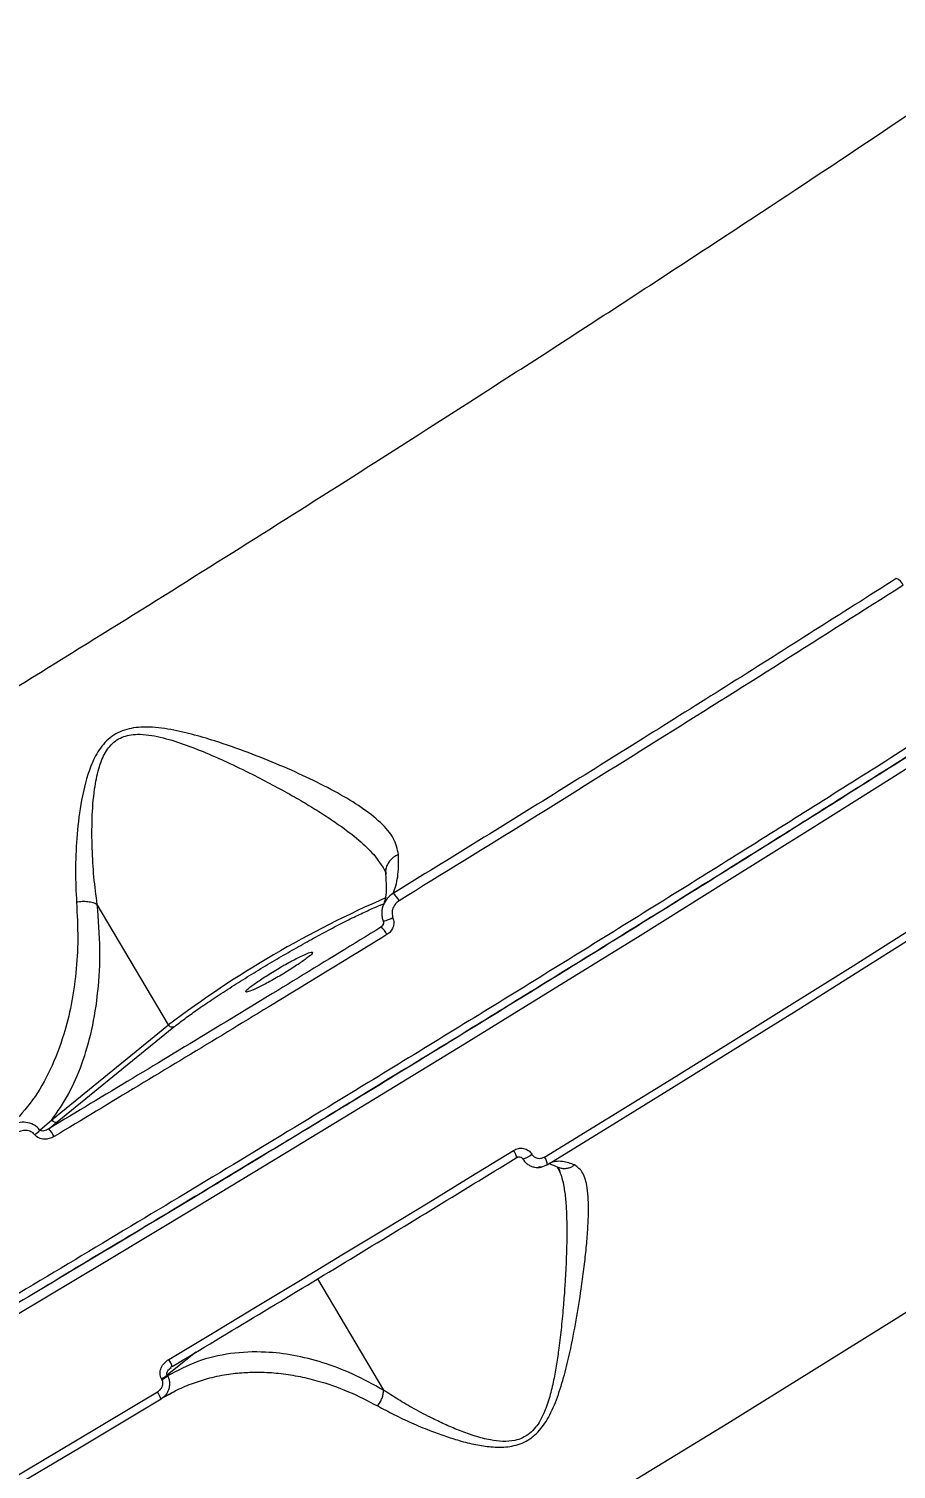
# Model space of a CAD drawing. Header units: millimetres. Extents: x -7083 to 7374, y -8368 to 7509.
# Drawn here: x 2480.2 to 2580.4, y -833.8 to -667.5 of the extents above; entities that cross this region are included whole.
import ezdxf

# ---------------------------------------------------------------- set-up
doc = ezdxf.new("R2010")
doc.units = ezdxf.units.MM
for name, color, linetype in [('DIKOM_ОБЪЕКТ', 7, 'Continuous'), ('DIKOM_РАЗМЕР_ЗОНА', 7, 'Continuous'), ('DIKOM_РАЗМЕР_ОБЪЕКТА', 7, 'Continuous')]:
    doc.layers.add(name, color=color, linetype=linetype)
doc.styles.add('style1', font='arial.ttf', dxfattribs={"width": 0.8})
doc.dimstyles.new('1-50', dxfattribs={"dimtxt": 300, "dimasz": 200, "dimexe": 100, "dimexo": 0, "dimgap": 100, "dimtad": 1, "dimtxsty": 'style1', "dimcen": 200, "dimclrd": 7, "dimclre": 7, "dimclrt": 7, "dimadec": 1, "dimazin": 2, "dimtfac": 1, "dimtmove": 0, "dimatfit": 2, "dimfxl": 0, "dimlwd": 25, "dimlwe": 18, "dimarcsym": 0})

# ---------------------------------------------------------------- blocks, each defined once
blk = doc.blocks.new('*D10')
at = {"layer": 'Defpoints', "color": 0, "transparency": 16777216}
for p in [(4593.55, 648.92), (-5583.43, 647.96), (4593.55, -5902.54)]:
    blk.add_point(p, dxfattribs=at)
at = {"layer": 'DIKOM_РАЗМЕР_ОБЪЕКТА', "color": 7, "lineweight": 18, "transparency": 16777216}
for p, q in [((4593.55, 648.92), (4593.55, -6002.54)), ((-5583.43, 647.96), (-5583.43, -6002.54))]:
    blk.add_line(p, q, dxfattribs=at)
at = {"layer": 'DIKOM_РАЗМЕР_ОБЪЕКТА', "color": 7, "lineweight": 25, "transparency": 16777216}
blk.add_line((-5383.43, -5902.54), (4393.55, -5902.54), dxfattribs=at)
at = {"layer": 'DIKOM_РАЗМЕР_ОБЪЕКТА', "color": 7, "transparency": 16777216}
for points in [[(-5383.43, -5869.2), (-5383.43, -5935.87), (-5583.43, -5902.54)], [(4393.55, -5869.2), (4393.55, -5935.87), (4593.55, -5902.54)]]:
    blk.add_solid(points, dxfattribs=at)
at = {"layer": 'DIKOM_РАЗМЕР_ОБЪЕКТА', "color": 7, "transparency": 16777216, "insert": (-226.13, -5649.37), "char_height": 300, "attachment_point": 5, "style": 'style1'}
blk.add_mtext('10150', dxfattribs=at)
blk = doc.blocks.new('*D11')
at = {"layer": 'Defpoints', "color": 0, "transparency": 16777216}
for p in [(-321.71, 5509.06), (-348.71, -4811.52), (5568.58, -4811.52)]:
    blk.add_point(p, dxfattribs=at)
at = {"layer": 'DIKOM_РАЗМЕР_ОБЪЕКТА', "color": 7, "lineweight": 18, "transparency": 16777216}
for p, q in [((-321.71, 5509.06), (5668.58, 5509.06)), ((-348.71, -4811.52), (5668.58, -4811.52))]:
    blk.add_line(p, q, dxfattribs=at)
at = {"layer": 'DIKOM_РАЗМЕР_ОБЪЕКТА', "color": 7, "lineweight": 25, "transparency": 16777216}
blk.add_line((5568.58, 5309.06), (5568.58, -4611.52), dxfattribs=at)
at = {"layer": 'DIKOM_РАЗМЕР_ОБЪЕКТА', "color": 7, "transparency": 16777216}
for points in [[(5535.25, 5309.06), (5601.91, 5309.06), (5568.58, 5509.06)], [(5535.25, -4611.52), (5601.91, -4611.52), (5568.58, -4811.52)]]:
    blk.add_solid(points, dxfattribs=at)
at = {"layer": 'DIKOM_РАЗМЕР_ОБЪЕКТА', "color": 7, "transparency": 16777216, "insert": (5315.31, 775.23), "char_height": 300, "attachment_point": 5, "rotation": 90, "style": 'style1'}
blk.add_mtext('10300', dxfattribs=at)
blk = doc.blocks.new('*D12')
at = {"layer": 'Defpoints', "color": 0, "transparency": 16777216}
for p in [(-621.71, 7509.06), (-373.6, -6811.53), (7273.89, -6811.53)]:
    blk.add_point(p, dxfattribs=at)
at = {"layer": 'DIKOM_РАЗМЕР_ЗОНА', "color": 7, "lineweight": 18, "transparency": 16777216}
for p, q in [((-621.71, 7509.06), (7373.89, 7509.06)), ((-373.6, -6811.53), (7373.89, -6811.53))]:
    blk.add_line(p, q, dxfattribs=at)
at = {"layer": 'DIKOM_РАЗМЕР_ЗОНА', "color": 7, "lineweight": 25, "transparency": 16777216}
blk.add_line((7273.89, 7309.06), (7273.89, -6611.53), dxfattribs=at)
at = {"layer": 'DIKOM_РАЗМЕР_ЗОНА', "color": 7, "transparency": 16777216}
for points in [[(7240.56, 7309.06), (7307.22, 7309.06), (7273.89, 7509.06)], [(7240.56, -6611.53), (7307.22, -6611.53), (7273.89, -6811.53)]]:
    blk.add_solid(points, dxfattribs=at)
at = {"layer": 'DIKOM_РАЗМЕР_ЗОНА', "color": 7, "transparency": 16777216, "insert": (7020.62, 1288.25), "char_height": 300, "attachment_point": 5, "rotation": 90, "style": 'style1'}
blk.add_mtext('14300', dxfattribs=at)
blk = doc.blocks.new('*D13')
at = {"layer": 'Defpoints', "color": 0, "transparency": 16777216}
for p in [(6593.53, 996.24), (-7083.43, 647.96), (6593.53, -8268.31)]:
    blk.add_point(p, dxfattribs=at)
at = {"layer": 'DIKOM_РАЗМЕР_ЗОНА', "color": 7, "lineweight": 18, "transparency": 16777216}
for p, q in [((6593.53, 996.24), (6593.53, -8368.31)), ((-7083.43, 647.96), (-7083.43, -8368.31))]:
    blk.add_line(p, q, dxfattribs=at)
at = {"layer": 'DIKOM_РАЗМЕР_ЗОНА', "color": 7, "lineweight": 25, "transparency": 16777216}
blk.add_line((-6883.43, -8268.31), (6393.53, -8268.31), dxfattribs=at)
at = {"layer": 'DIKOM_РАЗМЕР_ЗОНА', "color": 7, "transparency": 16777216}
for points in [[(-6883.43, -8234.97), (-6883.43, -8301.64), (-7083.43, -8268.31)], [(6393.53, -8234.97), (6393.53, -8301.64), (6593.53, -8268.31)]]:
    blk.add_solid(points, dxfattribs=at)
at = {"layer": 'DIKOM_РАЗМЕР_ЗОНА', "color": 7, "transparency": 16777216, "insert": (322.1, -8015.03), "char_height": 300, "attachment_point": 5, "style": 'style1'}
blk.add_mtext('13650', dxfattribs=at)

msp = doc.modelspace()

# ---------------------------------------------------------------- linework, layer by layer
at = {"layer": 'DIKOM_ОБЪЕКТ', "color": 7, "linetype": 'Continuous', "lineweight": 15}
for p, q in [((2520.069, -762.826), (2521.127, -764.29)), ((2556.844, -767.153), (2556.541, -767.341)), ((2496.355, -782.508), (2488.132, -768.612)), ((2538.396, -778.592), (2538.203, -778.711)), ((2482.87, -793.475), (2496.355, -782.508)), ((2483.504, -793.705), (2496.989, -782.737)), ((2481.506, -794.653), (2482.87, -793.475)), ((2482.531, -794.494), (2483.504, -793.705)), ((2537.281, -797.945), (2537.274, -797.969)), ((2537.274, -797.969), (2537.291, -797.997)), ((2538.348, -797.473), (2538.331, -797.445)), ((2540.43, -798.472), (2540.257, -798.573)), ((2513.578, -811.828), (2521.183, -824.68)), ((2499.5, -820.313), (2496.205, -822.938)), ((2496.257, -823.027), (2496.205, -822.938)), ((2496.462, -822.221), (2496.788, -821.89)), ((2496.473, -822.238), (2496.675, -822.052)), ((2495.603, -823.462), (2495.55, -823.373)), ((2495.786, -825.497), (2496.87, -824.906)), ((2521.183, -824.68), (2521.185, -824.683)), ((2495.494, -825.698), (2495.764, -825.47)), ((2495.9, -825.468), (2496.486, -825.137))]:
    msp.add_line(p, q, dxfattribs=at)
at = {"layer": 'DIKOM_ОБЪЕКТ', "color": 7, "linetype": 'Continuous', "lineweight": 15, "flags": 128}
for points in [[(2478.707, -816.03), (2489.16, -809.786), (2499.578, -803.526), (2509.954, -797.255), (2520.277, -790.978), (2530.539, -784.7), (2540.733, -778.428), (2550.848, -772.166), (2560.876, -765.919), (2570.81, -759.693), (2580.641, -753.493), (2590.359, -747.324), (2599.958, -741.192), (2609.43, -735.101), (2618.765, -729.057), (2627.957, -723.065), (2636.997, -717.129), (2645.878, -711.256), (2654.593, -705.449), (2663.134, -699.714), (2671.494, -694.055), (2679.665, -688.477), (2687.642, -682.986)], [(2539.795, -797.785), (2547.008, -793.348), (2554.182, -788.915), (2561.315, -784.489), (2568.404, -780.071), (2575.445, -775.664), (2582.437, -771.268), (2589.375, -766.887), (2596.257, -762.521)], [(2540.117, -798.654), (2547.313, -794.227), (2554.472, -789.804), (2561.589, -785.388), (2568.662, -780.98), (2575.688, -776.582), (2582.664, -772.196), (2589.587, -767.824), (2596.454, -763.468)], [(2652.686, -770.021), (2644.113, -775.669), (2635.384, -781.376), (2626.507, -787.136), (2617.492, -792.946), (2608.346, -798.798), (2599.078, -804.688), (2589.696, -810.611), (2580.209, -816.56), (2570.627, -822.531), (2560.957, -828.517), (2551.21, -834.513), (2541.393, -840.514), (2531.517, -846.513), (2521.589, -852.506), (2511.621, -858.487), (2501.62, -864.45), (2491.596, -870.39), (2481.559, -876.301), (2471.518, -882.177)], [(2522.285, -770.152), (2522.061, -770.244), (2521.839, -770.33), (2521.631, -770.408), (2521.45, -770.471), (2521.307, -770.516), (2521.209, -770.54), (2521.164, -770.542), (2521.173, -770.523)], [(2496.383, -821.133), (2501.4, -818.122), (2506.409, -815.108), (2511.408, -812.091), (2516.396, -809.072), (2521.372, -806.052), (2526.335, -803.031), (2531.284, -800.01), (2536.218, -796.989)], [(2536.532, -797.859), (2536.56, -797.84), (2536.567, -797.789), (2536.553, -797.707), (2536.52, -797.599), (2536.467, -797.467), (2536.397, -797.318), (2536.313, -797.157), (2536.218, -796.989)], [(2537.291, -797.997), (2537.294, -798), (2537.301, -798.002)], [(2419.243, -869.302), (2428.701, -863.867), (2438.178, -858.391), (2447.668, -852.878), (2457.163, -847.332), (2466.658, -841.756), (2476.146, -836.154), (2485.62, -830.53), (2495.074, -824.889)], [(2419.831, -870.013), (2429.268, -864.591), (2438.724, -859.127), (2448.193, -853.626), (2457.667, -848.092), (2467.141, -842.528), (2476.608, -836.939), (2486.061, -831.327), (2495.494, -825.698)]]:
    msp.add_lwpolyline(points, dxfattribs=at)
at = {"layer": 'DIKOM_ОБЪЕКТ', "color": 7, "linetype": 'Continuous', "lineweight": 15}
for centre, radius, start, end in [((2579.967, -732.273), 1.387, 23.16655, 70.77079), ((2570.853, -881.066), 123.546, 113.53649, 127.08512), ((2520.947, -769.147), 2.276, 25.61233, 53.2722), ((2519.688, -772.946), 2.094, 24.45326, 54.85912), ((2477.087, -790.3), 6.202, 308.00518, 315.42541), ((2478.556, -797.838), 5.195, 28.07802, 40.07221), ((2483.311, -793.246), 0.498, 207.41356, 292.80558), ((2536.425, -794.925), 3.16, 285.58413, 307.10001), ((2535.741, -793.614), 4.657, 289.56676, 304.03498), ((2538.782, -798.654), 1.335, 359.99356, 40.61587), ((2494.06, -822.811), 2.865, 17.59529, 35.84765), ((2492.193, -817.611), 6.669, 300.22715, 306.98134), ((2492.246, -817.7), 6.669, 300.22715, 306.98134), ((2491.81, -827.097), 3.94, 20.79518, 34.0871)]:
    msp.add_arc(centre, radius, start, end, dxfattribs=at)
for points, knots in [([(2112.742, -935.079), (2114.55, -934.566), (2118.156, -933.542), (2124.319, -931.519), (2130.993, -929.155), (2138.215, -926.422), (2145.274, -923.611), (2152.004, -920.827), (2158.264, -918.165), (2164.758, -915.335), (2171.477, -912.341), (2178.409, -909.19), (2185.543, -905.887), (2194.968, -901.45), (2206.906, -895.707), (2221.601, -888.46), (2236.742, -880.826), (2250.079, -873.968), (2261.364, -868.083), (2270.453, -863.297), (2279.616, -858.427), (2288.841, -853.481), (2298.115, -848.466), (2307.429, -843.389), (2317.611, -837.794), (2328.669, -831.667), (2340.603, -824.992), (2352.526, -818.264), (2364.419, -811.495), (2376.263, -804.696), (2388.264, -797.751), (2400.411, -790.663), (2412.688, -783.44), (2424.857, -776.221), (2436.9, -769.02), (2448.801, -761.846), (2461.583, -754.081), (2475.206, -745.73), (2489.62, -736.807), (2503.762, -727.963), (2517.611, -719.216), (2532.476, -709.731), (2548.283, -699.524), (2564.9, -688.642), (2581.041, -677.93), (2591.352, -670.955), (2596.498, -667.474)], [0, 0, 0, 0, 0.0251762, 0.0502458, 0.075209, 0.100066, 0.1248168, 0.1429873, 0.1610638, 0.1790464, 0.1969351, 0.21473, 0.2324311, 0.2500384, 0.282696, 0.3149379, 0.3467642, 0.378175, 0.3959391, 0.4135675, 0.4310603, 0.4484175, 0.4656392, 0.4827252, 0.4996757, 0.521074, 0.5422607, 0.5632358, 0.5839991, 0.6045509, 0.624891, 0.6461777, 0.6672639, 0.6881494, 0.7088341, 0.7293181, 0.7496013, 0.7750478, 0.8002652, 0.8252533, 0.8500121, 0.8745413, 0.9060952, 0.9375232, 0.968825, 1, 1, 1, 1]), ([(2686.845, -681.122), (2682.093, -684.394), (2672.582, -690.943), (2657.521, -701.116), (2641.912, -711.523), (2625.734, -722.163), (2609.046, -733.002), (2591.886, -744.012), (2574.301, -755.164), (2556.335, -766.427), (2538.038, -777.771), (2521.553, -787.88), (2506.972, -796.741), (2494.334, -804.367), (2481.505, -812.052), (2468.501, -819.785), (2455.338, -827.556), (2442.031, -835.353), (2426.779, -844.222), (2409.57, -854.135), (2390.435, -865.035), (2371.207, -875.861), (2351.951, -886.571), (2337.016, -894.772), (2326.325, -900.588), (2319.811, -904.116), (2313.318, -907.615), (2306.851, -911.083), (2300.411, -914.519), (2294.002, -917.92), (2283.875, -923.265), (2270.169, -930.424), (2253.7, -938.884), (2238.116, -946.752), (2223.421, -954.038), (2209.174, -960.96), (2195.427, -967.491), (2182.234, -973.599), (2169.649, -979.255), (2157.728, -984.43), (2146.523, -989.095), (2136.089, -993.222), (2126.479, -996.785), (2117.746, -999.756), (2109.934, -1002.116), (2103.12, -1003.823), (2097.248, -1004.918), (2094.261, -1005.071), (2092.762, -1005.147)], [0, 0, 0, 0, 0.0248239, 0.0496902, 0.074599, 0.0995502, 0.1245438, 0.1495798, 0.1746582, 0.1997791, 0.2249424, 0.2501481, 0.2668666, 0.2837596, 0.3008272, 0.3180694, 0.3354861, 0.3530774, 0.3708432, 0.3960072, 0.4215132, 0.4473613, 0.4735514, 0.5000836, 0.5092169, 0.5183856, 0.5275897, 0.5368291, 0.5461038, 0.5554139, 0.5647593, 0.5906387, 0.6167852, 0.6407872, 0.66501, 0.6894536, 0.714118, 0.7390032, 0.7641093, 0.7894361, 0.8149838, 0.8407523, 0.8667415, 0.8929516, 0.9193825, 0.9460342, 0.9729067, 1, 1, 1, 1]), ([(2686.781, -682.235), (2681.963, -685.552), (2672.352, -692.169), (2657.172, -702.42), (2641.534, -712.842), (2625.397, -723.453), (2608.785, -734.239), (2591.687, -745.206), (2574.147, -756.326), (2556.241, -767.55), (2538.074, -778.809), (2519.971, -789.917), (2507.853, -797.252), (2501.922, -800.842)], [0, 0, 0, 0, 0.0919977, 0.1835321, 0.2746704, 0.3654567, 0.4563061, 0.5473646, 0.6389212, 0.7305338, 0.8218945, 0.9128305, 1, 1, 1, 1]), ([(2580.424, -730.964), (2574.115, -734.97), (2561.507, -742.976), (2542.093, -755.122), (2528.906, -763.254), (2522.308, -767.323)], [0, 0, 0, 0, 0.3335131, 0.6664916, 1, 1, 1, 1]), ([(2581.242, -731.728), (2576.571, -734.697), (2567.189, -740.66), (2552.76, -749.724), (2538.034, -758.901), (2528.024, -765.068), (2522.999, -768.163)], [0, 0, 0, 0, 0.2468835, 0.4958447, 0.7468836, 1, 1, 1, 1]), ([(2574.576, -755.964), (2577.973, -753.826), (2583.881, -750.11), (2589.606, -746.446), (2592.038, -744.89)], [0, 0, 0, 0, 0.5751134, 1, 1, 1, 1]), ([(2522.921, -762.82), (2522.788, -762.193), (2522.522, -760.941), (2520.942, -759.133), (2518.71, -757.386), (2515.913, -755.698), (2512.731, -754.073), (2509.257, -752.512), (2505.568, -751.033), (2502.136, -749.826), (2499.026, -748.91), (2496.27, -748.29), (2493.65, -748.013), (2491.591, -748.281), (2490.254, -748.861), (2489.076, -749.71), (2487.994, -751.154), (2486.9, -753.711), (2486.157, -757.038), (2485.716, -760.956), (2485.558, -764.765), (2485.671, -767.15), (2485.728, -768.341)], [0, 0, 0, 0, 0.0613823, 0.1225875, 0.1840347, 0.2452844, 0.3071262, 0.3689412, 0.4310803, 0.493747, 0.5355618, 0.577776, 0.6206796, 0.6531784, 0.6695799, 0.6860915, 0.7186453, 0.7504992, 0.8138439, 0.8764841, 0.9383009, 1, 1, 1, 1]), ([(2488.124, -768.603), (2487.986, -767.547), (2487.709, -765.438), (2487.512, -762.116), (2487.494, -758.718), (2487.684, -756.01), (2488.006, -754.078), (2488.275, -752.941), (2488.62, -751.918), (2489.043, -751.046), (2489.552, -750.306), (2490.192, -749.695), (2490.971, -749.256), (2491.841, -749.008), (2493.333, -748.875), (2495.461, -749.227), (2498.082, -750.045), (2500.627, -751.046), (2503.287, -752.224), (2505.85, -753.462), (2508.377, -754.771), (2510.569, -755.974), (2512.579, -757.147), (2514.376, -758.264), (2516.352, -759.594), (2518.382, -761.11), (2519.521, -762.269), (2520.069, -762.826)], [0, 0, 0, 0, 0.0623011, 0.1243319, 0.1865387, 0.249044, 0.2705836, 0.291435, 0.3113537, 0.3279353, 0.3427331, 0.358706, 0.3742413, 0.3891977, 0.4056842, 0.4520049, 0.4998928, 0.5487953, 0.595004, 0.6533908, 0.7007953, 0.7498088, 0.7924258, 0.833977, 0.8749279, 0.9398104, 1, 1, 1, 1]), ([(2556.749, -767.141), (2560.337, -764.909), (2566.354, -761.165), (2572.211, -757.459), (2574.576, -755.964)], [0, 0, 0, 0, 0.5963124, 1, 1, 1, 1]), ([(2522.921, -762.82), (2522.724, -762.918), (2522.328, -763.114), (2521.872, -763.566), (2521.575, -764.075), (2521.405, -764.597), (2521.459, -764.933), (2521.484, -765.093)], [0, 0, 0, 0, 0.2142486, 0.4295254, 0.6363743, 0.8269246, 1, 1, 1, 1]), ([(2522.308, -767.323), (2522.519, -766.74), (2522.942, -765.574), (2522.928, -763.737), (2522.921, -762.82)], [0, 0, 0, 0, 0.5004539, 1, 1, 1, 1]), ([(2521.133, -764.263), (2521.229, -764.448), (2521.4, -764.783), (2521.421, -765.022), (2521.431, -765.128)], [0, 0, 0, 0, 0.5548893, 1, 1, 1, 1]), ([(2521.434, -765.066), (2521.466, -765.58), (2521.535, -766.66), (2521.449, -767.815), (2521.293, -768.277), (2521.215, -768.506)], [0, 0, 0, 0, 0.3140461, 0.6589467, 1, 1, 1, 1]), ([(2485.728, -768.341), (2485.8, -769.759), (2485.943, -772.585), (2485.699, -776.523), (2485.157, -780.215), (2484.208, -784.004), (2482.757, -787.739), (2480.739, -791.296), (2479.038, -793.158), (2478.184, -794.093)], [0, 0, 0, 0, 0.1251699, 0.2496196, 0.3741592, 0.4997856, 0.6664105, 0.8325286, 1, 1, 1, 1]), ([(2488.124, -768.603), (2487.971, -768.532), (2487.658, -768.387), (2487.048, -768.276), (2486.386, -768.249), (2485.945, -768.311), (2485.728, -768.341)], [0, 0, 0, 0, 0.2456029, 0.500155, 0.7546254, 1, 1, 1, 1]), ([(2522.308, -767.323), (2522.055, -767.5), (2521.57, -767.839), (2521.313, -768.37), (2521.19, -768.624)], [0, 0, 0, 0, 0.521227, 1, 1, 1, 1]), ([(2522.999, -768.163), (2522.847, -768.278), (2522.543, -768.507), (2522.258, -769.015), (2522.133, -769.592), (2522.234, -769.965), (2522.285, -770.152)], [0, 0, 0, 0, 0.2501987, 0.5002427, 0.7500682, 1, 1, 1, 1]), ([(2538.659, -778.359), (2542.424, -776.042), (2548.516, -772.291), (2554.473, -768.565), (2556.749, -767.141)], [0, 0, 0, 0, 0.6178668, 1, 1, 1, 1]), ([(2482.87, -793.475), (2483.538, -792.516), (2484.877, -790.593), (2486.409, -787.076), (2487.566, -783.116), (2488.269, -778.69), (2488.534, -773.873), (2488.265, -770.361), (2488.132, -768.612)], [0, 0, 0, 0, 0.165906, 0.3325919, 0.4987834, 0.6662974, 0.8337963, 1, 1, 1, 1]), ([(2488.132, -768.612), (2488.13, -768.61), (2488.129, -768.607), (2488.126, -768.604), (2488.125, -768.604), (2488.124, -768.603)], [0, 0, 0, 0, 0.5597469, 0.7897946, 1, 1, 1, 1]), ([(2496.989, -782.737), (2497.333, -782.466), (2498.032, -781.915), (2499.419, -780.914), (2501.052, -779.791), (2502.908, -778.569), (2504.917, -777.294), (2507.004, -776.013), (2509.091, -774.771), (2511.138, -773.591), (2513.142, -772.471), (2515.097, -771.417), (2516.955, -770.458), (2518.653, -769.627), (2520.084, -768.984), (2520.968, -768.613), (2521.281, -768.514), (2521.302, -768.508)], [0, 0, 0, 0, 0.0679087, 0.1382524, 0.2103184, 0.2832775, 0.3562366, 0.4283026, 0.4986463, 0.566555, 0.6344638, 0.7048074, 0.7768735, 0.8498326, 0.9227917, 0.9948577, 1, 1, 1, 1]), ([(2521.21, -768.544), (2521.15, -768.7), (2521.03, -769.013), (2520.969, -769.521), (2520.998, -770.044), (2521.112, -770.376), (2521.17, -770.544)], [0, 0, 0, 0, 0.2427739, 0.4892008, 0.7421098, 1, 1, 1, 1]), ([(2520.893, -771.234), (2514.545, -775.115), (2501.847, -782.878), (2488.97, -790.622), (2482.531, -794.494)], [0, 0, 0, 0, 0.5000024, 1, 1, 1, 1]), ([(2521.171, -770.847), (2521.11, -770.932), (2521.028, -771.046), (2520.936, -771.175), (2520.904, -771.219), (2520.893, -771.234)], [0, 0, 0, 0, 0.6600962, 0.8856535, 1, 1, 1, 1]), ([(2521.068, -771.058), (2521.062, -771.069), (2521.019, -771.145), (2520.951, -771.193), (2520.893, -771.234)], [0, 0, 0, 0, 0.1462006, 1, 1, 1, 1]), ([(2521.173, -770.523), (2521.182, -770.553), (2521.202, -770.617), (2521.205, -770.753), (2521.169, -770.913), (2521.101, -771.011), (2521.068, -771.058)], [0, 0, 0, 0, 0.1526889, 0.3149393, 0.6728533, 1, 1, 1, 1]), ([(2521.17, -770.544), (2521.179, -770.581), (2521.199, -770.656), (2521.193, -770.794), (2521.152, -770.937), (2521.098, -771.02), (2521.07, -771.064)], [0, 0, 0, 0, 0.2286351, 0.4648022, 0.7215119, 1, 1, 1, 1]), ([(2522.285, -770.152), (2522.335, -770.333), (2522.434, -770.695), (2522.315, -771.255), (2522.037, -771.747), (2521.742, -771.969), (2521.594, -772.079)], [0, 0, 0, 0, 0.2499428, 0.4998023, 0.7497855, 1, 1, 1, 1]), ([(2521.594, -772.079), (2515.269, -775.946), (2502.541, -783.727), (2489.633, -791.489), (2483.14, -795.393)], [0, 0, 0, 0, 0.4969594, 1, 1, 1, 1]), ([(2520.391, -789.565), (2524.309, -787.179), (2530.449, -783.439), (2536.478, -779.709), (2538.659, -778.359)], [0, 0, 0, 0, 0.6381411, 1, 1, 1, 1]), ([(2501.918, -800.777), (2505.984, -798.326), (2512.182, -794.591), (2518.291, -790.851), (2520.391, -789.565)], [0, 0, 0, 0, 0.6562105, 1, 1, 1, 1]), ([(2481.506, -794.653), (2481.398, -794.533), (2481.183, -794.294), (2480.651, -793.943), (2479.904, -793.71), (2478.985, -793.736), (2478.449, -793.975), (2478.184, -794.093)], [0, 0, 0, 0, 0.1323174, 0.2636927, 0.5173457, 0.7613942, 1, 1, 1, 1]), ([(2480.906, -795.187), (2480.841, -795.116), (2480.71, -794.972), (2480.373, -794.773), (2479.892, -794.663), (2479.301, -794.728), (2478.952, -794.903), (2478.777, -794.99)], [0, 0, 0, 0, 0.1240545, 0.2503586, 0.4996099, 0.7493586, 1, 1, 1, 1]), ([(2482.531, -794.494), (2482.349, -794.597), (2482.091, -794.744), (2481.752, -794.766), (2481.592, -794.725), (2481.533, -794.676), (2481.506, -794.653)], [0, 0, 0, 0, 0.5762706, 0.8159996, 0.9148775, 1, 1, 1, 1]), ([(2483.14, -795.393), (2482.956, -795.484), (2482.59, -795.666), (2481.972, -795.732), (2481.467, -795.618), (2481.112, -795.412), (2480.974, -795.262), (2480.906, -795.187)], [0, 0, 0, 0, 0.2505912, 0.5003158, 0.7496531, 0.8764418, 1, 1, 1, 1]), ([(2536.218, -796.989), (2536.4, -796.902), (2536.763, -796.728), (2537.279, -796.737), (2537.662, -796.851), (2537.927, -796.997), (2538.161, -797.193), (2538.274, -797.361), (2538.331, -797.445)], [0, 0, 0, 0, 0.2499881, 0.4992036, 0.6251444, 0.7495018, 0.8750459, 1, 1, 1, 1]), ([(2508.023, -797.14), (2505.55, -798.642), (2496.928, -803.88), (2488.203, -809.094), (2481.981, -812.813)], [0, 0, 0, 0, 0.2868784, 1, 1, 1, 1]), ([(2536.532, -797.859), (2536.588, -797.824), (2536.698, -797.758), (2536.826, -797.747), (2536.888, -797.741)], [0, 0, 0, 0, 0.5217787, 1, 1, 1, 1]), ([(2536.566, -797.78), (2536.647, -797.757), (2536.8, -797.714), (2537.01, -797.746), (2537.151, -797.818), (2537.237, -797.9), (2537.269, -797.95), (2537.284, -797.974)], [0, 0, 0, 0, 0.303982, 0.5777286, 0.8091504, 0.908684, 1, 1, 1, 1]), ([(2537.301, -798.002), (2537.381, -798.12), (2537.542, -798.354), (2537.869, -798.626), (2538.235, -798.823), (2538.751, -798.974), (2539.433, -798.981), (2539.904, -798.744), (2540.138, -798.626)], [0, 0, 0, 0, 0.1321223, 0.262862, 0.3909455, 0.5165151, 0.7603312, 1, 1, 1, 1]), ([(2539.795, -797.785), (2539.671, -797.845), (2539.422, -797.963), (2539.069, -797.956), (2538.807, -797.879), (2538.625, -797.779), (2538.465, -797.646), (2538.387, -797.531), (2538.348, -797.473)], [0, 0, 0, 0, 0.2499525, 0.4991791, 0.6254167, 0.749511, 0.8753954, 1, 1, 1, 1]), ([(2543.263, -798.672), (2543.045, -798.589), (2542.55, -798.399), (2541.802, -798.241), (2541.089, -798.249), (2540.631, -798.353), (2540.445, -798.464), (2540.43, -798.472)], [0, 0, 0, 0, 0.1910357, 0.4344937, 0.7290114, 0.9782408, 1, 1, 1, 1]), ([(2520.514, -826.5), (2521.133, -826.834), (2522.377, -827.507), (2524.402, -828.458), (2526.373, -829.286), (2528.223, -829.97), (2529.997, -830.533), (2531.775, -830.981), (2533.349, -831.226), (2534.584, -831.285), (2535.876, -831.218), (2537.162, -830.893), (2538.318, -830.193), (2539.065, -829.517), (2539.709, -828.715), (2540.519, -827.407), (2541.347, -825.444), (2542.112, -822.913), (2542.826, -819.925), (2543.472, -816.587), (2543.987, -813.376), (2544.352, -810.684), (2544.603, -808.488), (2544.785, -806.388), (2544.882, -804.45), (2544.872, -802.73), (2544.75, -801.379), (2544.528, -800.356), (2544.14, -799.313), (2543.615, -798.929), (2543.263, -798.672)], [0, 0, 0, 0, 0.0416428, 0.0836951, 0.1249712, 0.157242, 0.1874059, 0.2209064, 0.2500021, 0.2664919, 0.2814925, 0.3129012, 0.328437, 0.3443879, 0.3594576, 0.3759657, 0.4155685, 0.458309, 0.5008132, 0.5629656, 0.6254336, 0.6670853, 0.708647, 0.7497631, 0.793194, 0.8346784, 0.8745592, 0.9062594, 0.9371817, 1, 1, 1, 1]), ([(2541.592, -799.616), (2541.642, -799.735), (2541.807, -800.125), (2542.02, -801.065), (2542.225, -802.464), (2542.342, -804.215), (2542.378, -805.971), (2542.363, -807.684), (2542.319, -809.258), (2542.245, -810.925), (2542.137, -812.762), (2541.979, -814.929), (2541.756, -817.328), (2541.49, -819.624), (2541.195, -821.681), (2540.859, -823.546), (2540.42, -825.421), (2539.903, -826.991), (2539.326, -828.176), (2538.775, -829.01), (2538.096, -829.711), (2537.271, -830.226), (2536.214, -830.565), (2534.943, -830.64), (2533.392, -830.436), (2531.755, -830.002), (2530.062, -829.395), (2528.432, -828.706), (2526.635, -827.853), (2524.77, -826.869), (2522.868, -825.769), (2521.741, -825.04), (2521.183, -824.68)], [0, 0, 0, 0, 0.0150822, 0.0496035, 0.0941655, 0.1392583, 0.1852362, 0.2181137, 0.2529839, 0.2852902, 0.3204597, 0.3625219, 0.4109336, 0.4559888, 0.489701, 0.5234528, 0.5574085, 0.5916788, 0.609893, 0.6259744, 0.6435048, 0.660267, 0.6765238, 0.7022001, 0.7285939, 0.762483, 0.7965355, 0.8304794, 0.8643078, 0.9130544, 0.957012, 1, 1, 1, 1]), ([(2540.117, -798.654), (2539.877, -798.782), (2539.546, -798.958), (2539.182, -798.93), (2539.083, -798.922)], [0, 0, 0, 0, 0.7270569, 1, 1, 1, 1]), ([(2540.439, -798.52), (2540.439, -798.531), (2540.44, -798.576), (2540.634, -798.615), (2541.087, -798.809), (2541.328, -798.913)], [0, 0, 0, 0, 0.132252, 0.5378289, 1, 1, 1, 1]), ([(2541.283, -798.97), (2541.328, -799.033), (2541.453, -799.207), (2541.538, -799.457), (2541.592, -799.616)], [0, 0, 0, 0, 0.3627942, 1, 1, 1, 1]), ([(2541.293, -798.913), (2541.347, -798.952), (2541.464, -799.036), (2541.561, -799.425), (2541.613, -799.634)], [0, 0, 0, 0, 0.462496, 1, 1, 1, 1]), ([(2541.306, -798.902), (2541.307, -798.902), (2541.426, -798.976), (2541.707, -799.047), (2542.127, -799.095), (2542.548, -799.033), (2542.934, -798.895), (2543.156, -798.745), (2543.263, -798.672)], [0, 0, 0, 0, 0.0024797, 0.2056636, 0.4163558, 0.6217664, 0.8173989, 1, 1, 1, 1]), ([(2485.022, -810.927), (2488.652, -808.762), (2494.31, -805.387), (2499.91, -801.994), (2501.918, -800.777)], [0, 0, 0, 0, 0.6414988, 1, 1, 1, 1]), ([(2485.029, -810.986), (2484.191, -811.49), (2477.109, -815.743), (2463.658, -823.708), (2444.731, -834.838), (2425.822, -845.827), (2407.024, -856.636), (2388.377, -867.238), (2369.875, -877.639), (2351.537, -887.828), (2333.425, -897.768), (2315.631, -907.409), (2298.243, -916.703), (2281.311, -925.626), (2264.847, -934.171), (2248.848, -942.34), (2233.341, -950.117), (2218.393, -957.47), (2204.121, -964.336), (2190.497, -970.746), (2182.026, -974.593), (2177.789, -976.517)], [0, 0, 0, 0, 0.0074055, 0.0625793, 0.1179597, 0.1733586, 0.2283537, 0.2833123, 0.338347, 0.3934803, 0.4488756, 0.5042483, 0.5593463, 0.6143287, 0.6692212, 0.7241518, 0.7794554, 0.8348675, 0.8900921, 0.9450269, 1, 1, 1, 1]), ([(2495.55, -823.373), (2495.502, -823.275), (2495.405, -823.077), (2495.366, -822.746), (2495.399, -822.413), (2495.538, -821.993), (2495.845, -821.517), (2496.204, -821.261), (2496.383, -821.133)], [0, 0, 0, 0, 0.1238392, 0.2505968, 0.3732756, 0.5015505, 0.7510094, 1, 1, 1, 1]), ([(2521.185, -824.683), (2520.004, -824.035), (2517.644, -822.739), (2514.172, -821.444), (2510.801, -820.597), (2507.211, -820.182), (2503.472, -820.354), (2499.654, -821.234), (2497.39, -822.429), (2496.257, -823.027)], [0, 0, 0, 0, 0.1253848, 0.2507545, 0.3765201, 0.5015049, 0.6662485, 0.8329591, 1, 1, 1, 1]), ([(2495.764, -825.47), (2495.858, -825.398), (2496.148, -825.176), (2496.381, -824.717), (2496.503, -824.221), (2496.513, -823.817), (2496.441, -823.406), (2496.319, -823.154), (2496.257, -823.027)], [0, 0, 0, 0, 0.1315226, 0.4051294, 0.5487016, 0.6964039, 0.8468143, 1, 1, 1, 1]), ([(2496.205, -822.938), (2496.194, -822.916), (2496.173, -822.871), (2496.161, -822.755), (2496.209, -822.564), (2496.317, -822.369), (2496.433, -822.272), (2496.473, -822.238)], [0, 0, 0, 0, 0.0812487, 0.1709646, 0.3950483, 0.7886056, 1, 1, 1, 1]), ([(2496.486, -825.137), (2496.696, -825.015), (2497.496, -824.55), (2498.953, -823.939), (2500.929, -823.286), (2502.961, -822.852), (2504.976, -822.628), (2506.984, -822.576), (2509.052, -822.699), (2511.267, -823.027), (2513.945, -823.661), (2517.023, -824.703), (2519.387, -825.92), (2520.514, -826.5)], [0, 0, 0, 0, 0.0327417, 0.1246271, 0.2122256, 0.3106023, 0.3975092, 0.4730345, 0.5626512, 0.6500902, 0.7364964, 0.8744132, 1, 1, 1, 1]), ([(2495.074, -824.889), (2495.188, -824.807), (2495.418, -824.645), (2495.616, -824.343), (2495.704, -824.074), (2495.723, -823.862), (2495.697, -823.651), (2495.634, -823.524), (2495.603, -823.462)], [0, 0, 0, 0, 0.2487728, 0.4982672, 0.6262752, 0.7492606, 0.8753103, 1, 1, 1, 1]), ([(2520.514, -826.5), (2520.615, -826.364), (2520.821, -826.089), (2521.039, -825.613), (2521.175, -825.128), (2521.182, -824.83), (2521.185, -824.683)], [0, 0, 0, 0, 0.245761, 0.5000033, 0.7542438, 1, 1, 1, 1])]:
    msp.add_open_spline(points, degree=3, knots=knots, dxfattribs=at)
for points in [[(2505.347, -778.721), (2505.302, -778.687), (2505.212, -778.617), (2505.83, -778.081), (2506.912, -777.315), (2508.345, -776.404), (2509.899, -775.493), (2511.328, -774.727), (2512.467, -774.191), (2512.785, -774.121), (2512.944, -774.086)], [(2512.944, -774.086), (2512.989, -774.121), (2513.079, -774.191), (2512.461, -774.727), (2511.378, -775.493), (2509.946, -776.404), (2508.392, -777.315), (2506.962, -778.081), (2505.824, -778.617), (2505.506, -778.687), (2505.347, -778.721)], [(2496.989, -782.737), (2496.936, -782.757), (2496.828, -782.796), (2496.644, -782.763), (2496.472, -782.667), (2496.394, -782.561), (2496.355, -782.508)], [(2496.791, -821.945), (2503.463, -817.936), (2516.805, -809.918), (2529.956, -801.878), (2536.532, -797.859)]]:
    msp.add_open_spline(points, degree=3, dxfattribs=at)

# ---------------------------------------------------------------- dimensions: what is measured, and where the dimension line sits
at = {"layer": 'DIKOM_РАЗМЕР_ЗОНА'}
dim = msp.add_linear_dim(base=(7273.891, -6811.526), p1=(-621.712, 7509.064), p2=(-373.605, -6811.526), angle=90, text='14300', dimstyle='1-50', dxfattribs=at)
dim.commit()
dim.dimension.update_dxf_attribs({"geometry": '*D12', "text_midpoint": (7273.891, 1288.251), "dimtype": 160})
dim = msp.add_linear_dim(base=(6593.528, -8268.308), p1=(-7083.425, 647.956), p2=(6593.528, 996.237), text='13650', dimstyle='1-50', dxfattribs=at)
dim.commit()
dim.dimension.update_dxf_attribs({"geometry": '*D13', "text_midpoint": (322.101, -8268.308), "dimtype": 160})
at = {"layer": 'DIKOM_РАЗМЕР_ОБЪЕКТА'}
dim = msp.add_linear_dim(base=(5568.58, -4811.525), p1=(-321.712, 5509.064), p2=(-348.712, -4811.525), angle=90, text='10300', dimstyle='1-50', dxfattribs=at)
dim.commit()
dim.dimension.update_dxf_attribs({"geometry": '*D11', "text_midpoint": (5568.58, 775.227), "dimtype": 160})
dim = msp.add_linear_dim(base=(4593.55, -5902.538), p1=(-5583.425, 647.956), p2=(4593.55, 648.921), text='10150', dimstyle='1-50', dxfattribs=at)
dim.commit()
dim.dimension.update_dxf_attribs({"geometry": '*D10', "text_midpoint": (-226.127, -5902.538), "dimtype": 160})

doc.saveas('drawing.dxf')
